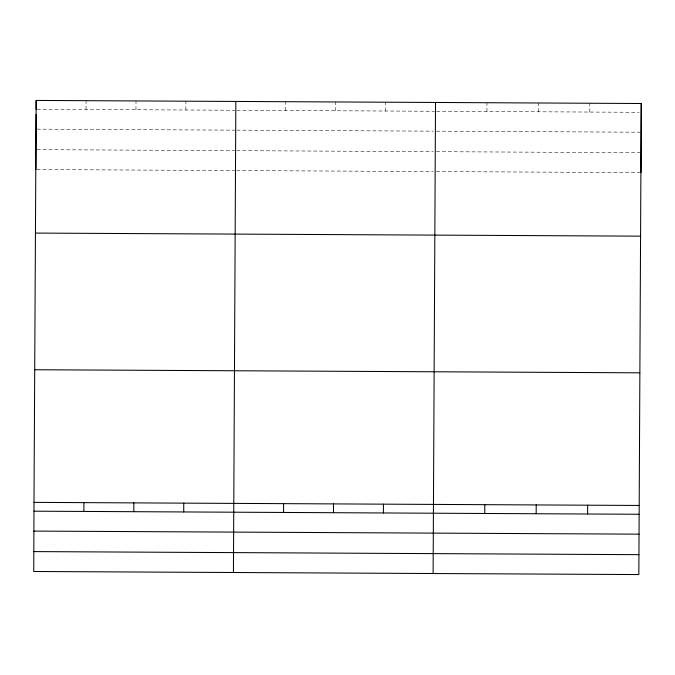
<?xml version="1.0" encoding="UTF-8"?>
<svg xmlns="http://www.w3.org/2000/svg" width="675" height="675" viewBox="0 0 675 675"><rect width="100%" height="100%" fill="white"/><g stroke="black" fill="none" stroke-linecap="round" stroke-linejoin="round"><path stroke-width="0.51" stroke-dasharray="3.38 2.53" d="M86.046 109.493L86.079 100.685M135.97 109.747L136.004 100.938M185.887 110L185.92 101.191M285.727 110.506L285.761 101.697M335.652 110.759L335.677 101.959M385.568 111.012L385.602 102.212M486.92 111.527L486.953 102.727M538.355 111.788L538.388 102.988M589.79 112.058L589.815 103.25M37.167 109.24L234.773 110.244M236.849 110.261L434.447 111.265M436.539 111.274L639.124 112.303M37.1 129.144L234.698 130.148M236.782 130.157L433.342 131.161M436.472 131.178L641.149 132.216M37.032 149.648L234.63 150.652M236.706 150.66L433.266 151.664M436.396 151.681L640.027 152.71M36.956 169.543L234.562 170.556M236.638 170.564L433.198 171.56M436.328 171.577L639.959 172.614"/><path stroke-width="1.01" d="M33.995 502.377L33.75 571.489L638.837 574.568L641.25 103.511L36.163 100.432L33.995 502.377L639.082 505.457M35.918 169.543L36.112 114.472M36.129 109.24L36.163 100.432M83.877 511.439L83.911 502.63M133.802 511.692L133.827 502.892M183.718 511.945L183.752 503.145M233.432 572.51L235.837 101.444M283.559 512.452L283.593 503.651M333.484 512.713L333.509 503.904M383.4 512.966L383.434 504.157M433.105 573.522L435.518 102.465M484.751 513.481L484.785 504.672M536.186 513.742L536.212 504.934M587.621 514.004L587.647 505.195M641.005 172.623L641.25 103.511M35.446 233.078L640.533 236.157M34.703 369.74L639.799 372.819M33.961 511.186L639.048 514.266M33.893 531.09L638.98 534.161M33.817 551.593L638.913 554.664"/></g></svg>
